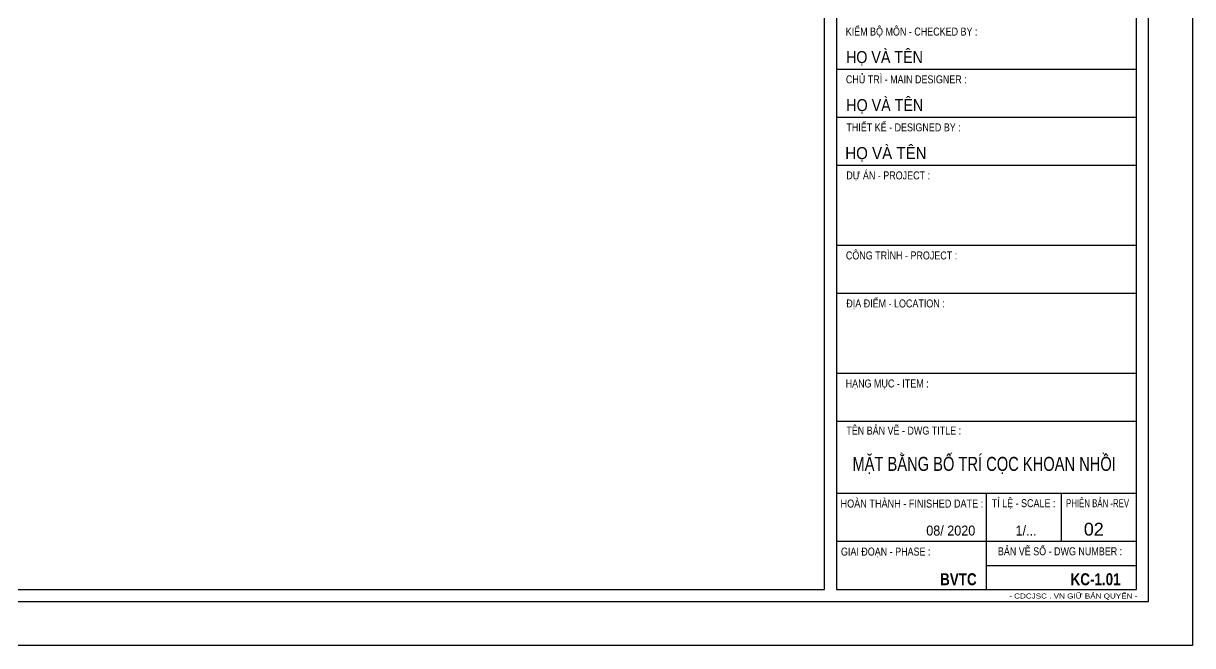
# Model space of a CAD drawing. Extents: x 1722770 to 1861370, y -244656 to -146763.
# Drawn here: x 1813230 to 1861370, y -244656 to -219032 of the extents above; entities that cross this region are included whole.
import ezdxf
from ezdxf.enums import TextEntityAlignment as Align

# ---------------------------------------------------------------- set-up
doc = ezdxf.new("R2010")
doc.units = 0
doc.header["$LTSCALE"] = 1000
doc.header["$MEASUREMENT"] = 0
doc.layers.get('0').update_dxf_attribs({"linetype": 'CONTINUOUS'})
doc.layers.get('Defpoints').update_dxf_attribs({"linetype": 'CONTINUOUS'})
for name, color, linetype in [('CDC -TEXT KHUNG', 7, 'CONTINUOUS'), ('CDC-KHUNGTEN', 7, 'CONTINUOUS'), ('CDC.10.HATCH', 9, 'CONTINUOUS')]:
    doc.layers.add(name, color=color, linetype=linetype)
doc.styles.add('ARIAL', font='arial.ttf', dxfattribs={"width": 0.6})
doc.styles.add('Arial_B_3', font='arialbd.ttf', dxfattribs={"width": 0.75, "height": 3})
doc.styles.add('KT CDC', font='arial.ttf', dxfattribs={"width": 0.85, "height": 200})

# ---------------------------------------------------------------- blocks, each defined once
blk = doc.blocks.new('KHUNG A1')
at = {"layer": 'CDC-KHUNGTEN', "color": 6, "lineweight": 25}
for p, q in [((10444.22, 842.17), (10369.22, 842.17)), ((10444.22, 830.17), (10369.22, 830.17)), ((10444.22, 818.17), (10369.22, 818.17)), ((10444.22, 798.17), (10369.22, 798.17)), ((10444.22, 786.17), (10369.22, 786.17)), ((10444.22, 766.17), (10369.22, 766.17)), ((10444.22, 754.17), (10369.22, 754.17)), ((10444.22, 736.17), (10369.22, 736.17)), ((10406.72, 712.17), (10406.72, 736.17)), ((10425.47, 724.17), (10425.47, 736.17)), ((10444.22, 724.17), (10369.22, 724.17)), ((10406.72, 718.17), (10444.22, 718.17))]:
    blk.add_line(p, q, dxfattribs=at)
at = {"layer": 'CDC-KHUNGTEN'}
for points in [[(10366.22, 712.17), (10366.22, 1278.17), (9655.22, 1278.17), (9655.22, 712.17)], [(10369.22, 712.17), (10444.22, 712.17), (10444.22, 1278.17), (10369.22, 1278.17)]]:
    blk.add_lwpolyline(points, close=True, dxfattribs=at)
at = {"layer": 'CDC.10.HATCH', "color": 8}
blk.add_lwpolyline([(9652.22, 709.17), (10447.22, 709.17), (10447.22, 1281.17), (9652.22, 1281.17)], close=True, dxfattribs=at)
at = {"layer": 'Defpoints', "color": 1}
blk.add_lwpolyline([(9617.22, 698.17), (9617.22, 1292.17), (10458.22, 1292.17), (10458.22, 698.17), (9617.22, 698.17)], close=True, dxfattribs=at)
at = {"layer": 'CDC -TEXT KHUNG', "color": 7, "style": 'Arial_B_3', "width": 0.8}
blk.add_text('BVTC', height=3, dxfattribs=at).set_placement((10404.27, 713.25), align=Align.RIGHT)
at = {"layer": 'CDC -TEXT KHUNG', "color": 6, "style": 'KT CDC', "width": 1.15}
blk.add_text('- CDCJSC . VN GIỮ BẢN QUYỂN -', height=1.2569, dxfattribs=at).set_placement((10412.41, 709.94))
at = {"layer": 'CDC-KHUNGTEN', "color": 6, "style": 'ARIAL'}
for s, width, p in [('KIỂM BỘ MÔN - CHECKED BY :', 0.8, (10371.56, 850.61)), ('CHỦ TRÌ - MAIN DESIGNER :', 0.8, (10371.61, 838.67)), ('THIẾT KẾ - DESIGNED BY :', 0.8, (10371.72, 826.67)), ('DỰ ÁN - PROJECT :  ', 0.8, (10371.71, 814.67)), ('CÔNG TRÌNH - PROJECT :  ', 0.8, (10371.6, 794.67)), ('ĐỊA ĐIỂM - LOCATION :', 0.8, (10371.71, 782.67)), ('HẠNG MỤC - ITEM : ', 0.8, (10371.55, 762.67)), ('TÊN BẢN VẼ - DWG TITLE :', 0.8, (10371.71, 750.9)), ('TỈ LỆ - SCALE :', 0.8, (10408.04, 732.76)), ('PHIÊN BẢN -REV', 0.7, (10426.6, 732.76)), ('GIAI ĐOẠN - PHASE :', 0.8, (10370.37, 720.67)), ('BẢN VẼ SỐ - DWG NUMBER :', 0.8, (10409.58, 720.74))]:
    blk.add_text(s, height=2, dxfattribs=dict(at, width=width)).set_placement(p)
at = {"layer": 'CDC-KHUNGTEN', "color": 7}
for style, width, p in [('KT CDC', 0.85, (10371.64, 843.73)), ('KT CDC', 0.85, (10371.71, 831.73)), ('ARIAL', 0.9, (10371.44, 819.73))]:
    blk.add_text('HỌ VÀ TÊN', height=3, dxfattribs=dict(at, style=style, width=width)).set_placement(p)
at = {"layer": 'CDC-KHUNGTEN', "color": 6, "style": 'ARIAL', "width": 0.814645}
blk.add_text('HOÀN THÀNH - FINISHED DATE :', height=2, dxfattribs=at).set_placement((10370.27, 732.67), (10405.93, 732.67), align=Align.FIT)
at = {"layer": 'CDC-KHUNGTEN', "color": 7, "style": 'ARIAL', "width": 0.9}
for s, p in [('08/ 2020', (10403.92, 725.67)), ('1/...', (10419.23, 725.67))]:
    blk.add_text(s, height=2.5, dxfattribs=at).set_placement(p, align=Align.RIGHT)
at = {"layer": 'CDC-KHUNGTEN', "color": 7, "style": 'KT CDC'}
blk.add_text('02', height=3.2, dxfattribs=at).set_placement((10436.02, 725.67), align=Align.RIGHT)

msp = doc.modelspace()

# ---------------------------------------------------------------- block references
at = {"xscale": 164.8038049160174, "yscale": 164.8038049160174, "zscale": 164.8038049160174}
msp.add_blockref('KHUNG A1', (137815, -359717.7), dxfattribs=at)

# ---------------------------------------------------------------- texts
at = {"layer": 'CDC -TEXT KHUNG', "style": 'ARIAL', "width": 0.75}
msp.add_text('MẶT BẰNG BỐ TRÍ CỌC KHOAN NHỒI', height=576.813, dxfattribs=at).set_placement((1852786.9, -237460.1), align=Align.CENTER)
at = {"layer": 'CDC -TEXT KHUNG', "color": 7, "style": 'Arial_B_3', "width": 0.8}
msp.add_text('KC-1.01', height=494.41, dxfattribs=at).set_placement((1858403.6, -242171.1), align=Align.RIGHT)

doc.saveas('drawing.dxf')
